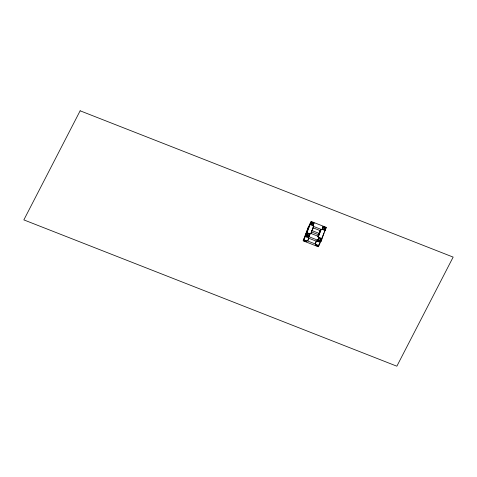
<?xml version="1.0" encoding="UTF-8"?>
<svg xmlns="http://www.w3.org/2000/svg" width="477" height="477" viewBox="0 0 477 477"><rect width="100%" height="100%" fill="white"/><g stroke="black" fill="none" stroke-linecap="round" stroke-linejoin="round"><path stroke-width="0.72" d="M304.344 240.152L304.082 240.855L306.341 241.744L306.598 241.04L303.593 239.859M308.643 237.069L306.395 236.187L306.127 236.89L308.386 237.773L309.895 233.724M315.351 245.279L315.613 244.57L317.867 245.458L317.599 246.162L315.351 245.279L315.762 244.486L318.01 245.369L317.599 246.162M308.327 227.195L311.189 221.459L326.208 227.356L320.943 241.428L318.213 246.722L303.193 240.825L308.458 226.754M304.004 239.066L304.791 236.956L304.386 237.749M308.738 226.396L307.54 229.306M305.644 235.888L306.842 232.985M310.378 223.224L309.591 225.335L309.996 224.542M311.189 221.459L305.924 235.537L320.943 241.428M307.641 232.842L307.182 234.076L307.731 233.014L309.978 233.897L309.054 236.276L307.367 235.614M310.736 224.572L311.129 223.516L313.383 224.405M306.938 235.125L307.731 233.014M311.672 222.461L310.748 224.834L313.139 225.454L313.926 223.343L311.541 222.723M308.363 237.468L309.978 233.897M312.787 225.985L313.645 223.701L311.392 222.813M309.054 236.276L309.847 234.165L307.593 233.283M307.635 240.98L309.001 238.333L316.513 241.279L315.148 243.926L307.635 240.98L308.732 238.047M310.795 233.533L313.627 226.456L321.134 229.401L318.505 236.437L310.998 233.492L313.627 226.456M317.688 236.61L321.134 229.401M315.148 243.926L316.46 240.402M317.891 236.568L320.186 230.439M318.064 237.117L320.896 229.55M317.384 241.004L317.777 239.949M317.402 241.308L317.807 240.515L320.061 241.398L319.65 242.191L317.402 241.308L318.91 237.266M322.804 227.141L325.809 228.322L325.397 229.115L322.392 227.934L322.661 227.231L324.909 228.119L324.056 230.403M318.63 240.032L320.323 240.694L321.248 238.315L318.994 237.433L318.207 239.543M324.271 230.141L325.195 227.762L322.941 226.879L322.154 228.99L324.402 229.872L322.017 229.252M319.65 242.191L321.164 238.142M318.213 246.722L318.719 245.381M319.012 244.695L318.618 245.75L319.614 243.371M320.86 241.255L321.862 238.876L321.075 240.986M321.82 238.589L323.972 232.836M325.397 229.115L324.61 231.226L325.809 228.322M318.994 237.433L318.451 238.494L320.699 239.376L321.248 238.315M311.129 223.516L310.652 224.446L312.906 225.329L313.926 223.343M303.193 240.825L306.049 235.095M304.082 240.855L304.493 240.062L306.747 240.951L306.341 241.744M306.127 236.89L306.538 236.097L308.798 236.98L308.386 237.773M313.139 225.454L313.788 223.606L310.789 222.431M312.262 229.103L312.948 227.779L320.455 230.725M322.392 227.934L322.941 226.879M325.195 227.762L324.169 229.747L322.482 229.085M324.503 230.659L326.208 227.356M320.222 240.301L320.699 239.376M320.323 240.694L317.974 239.418M320.896 240.557L321.581 239.233M312.363 222.24L314.057 222.902M323.066 226.438L325.32 227.326M311.582 230.421L319.089 233.366M311.576 232.013L318.409 234.69M318.857 237.701L321.11 238.583M306.431 233.778L309.436 234.958M306.705 235L309.191 236.008M317.664 240.605L320.663 241.779M307.82 228.948L305.191 235.984L309.185 226.301L307.82 228.948M80.142 110.801L23.85 219.897L396.858 366.199L453.15 257.103L80.142 110.801"/></g></svg>
